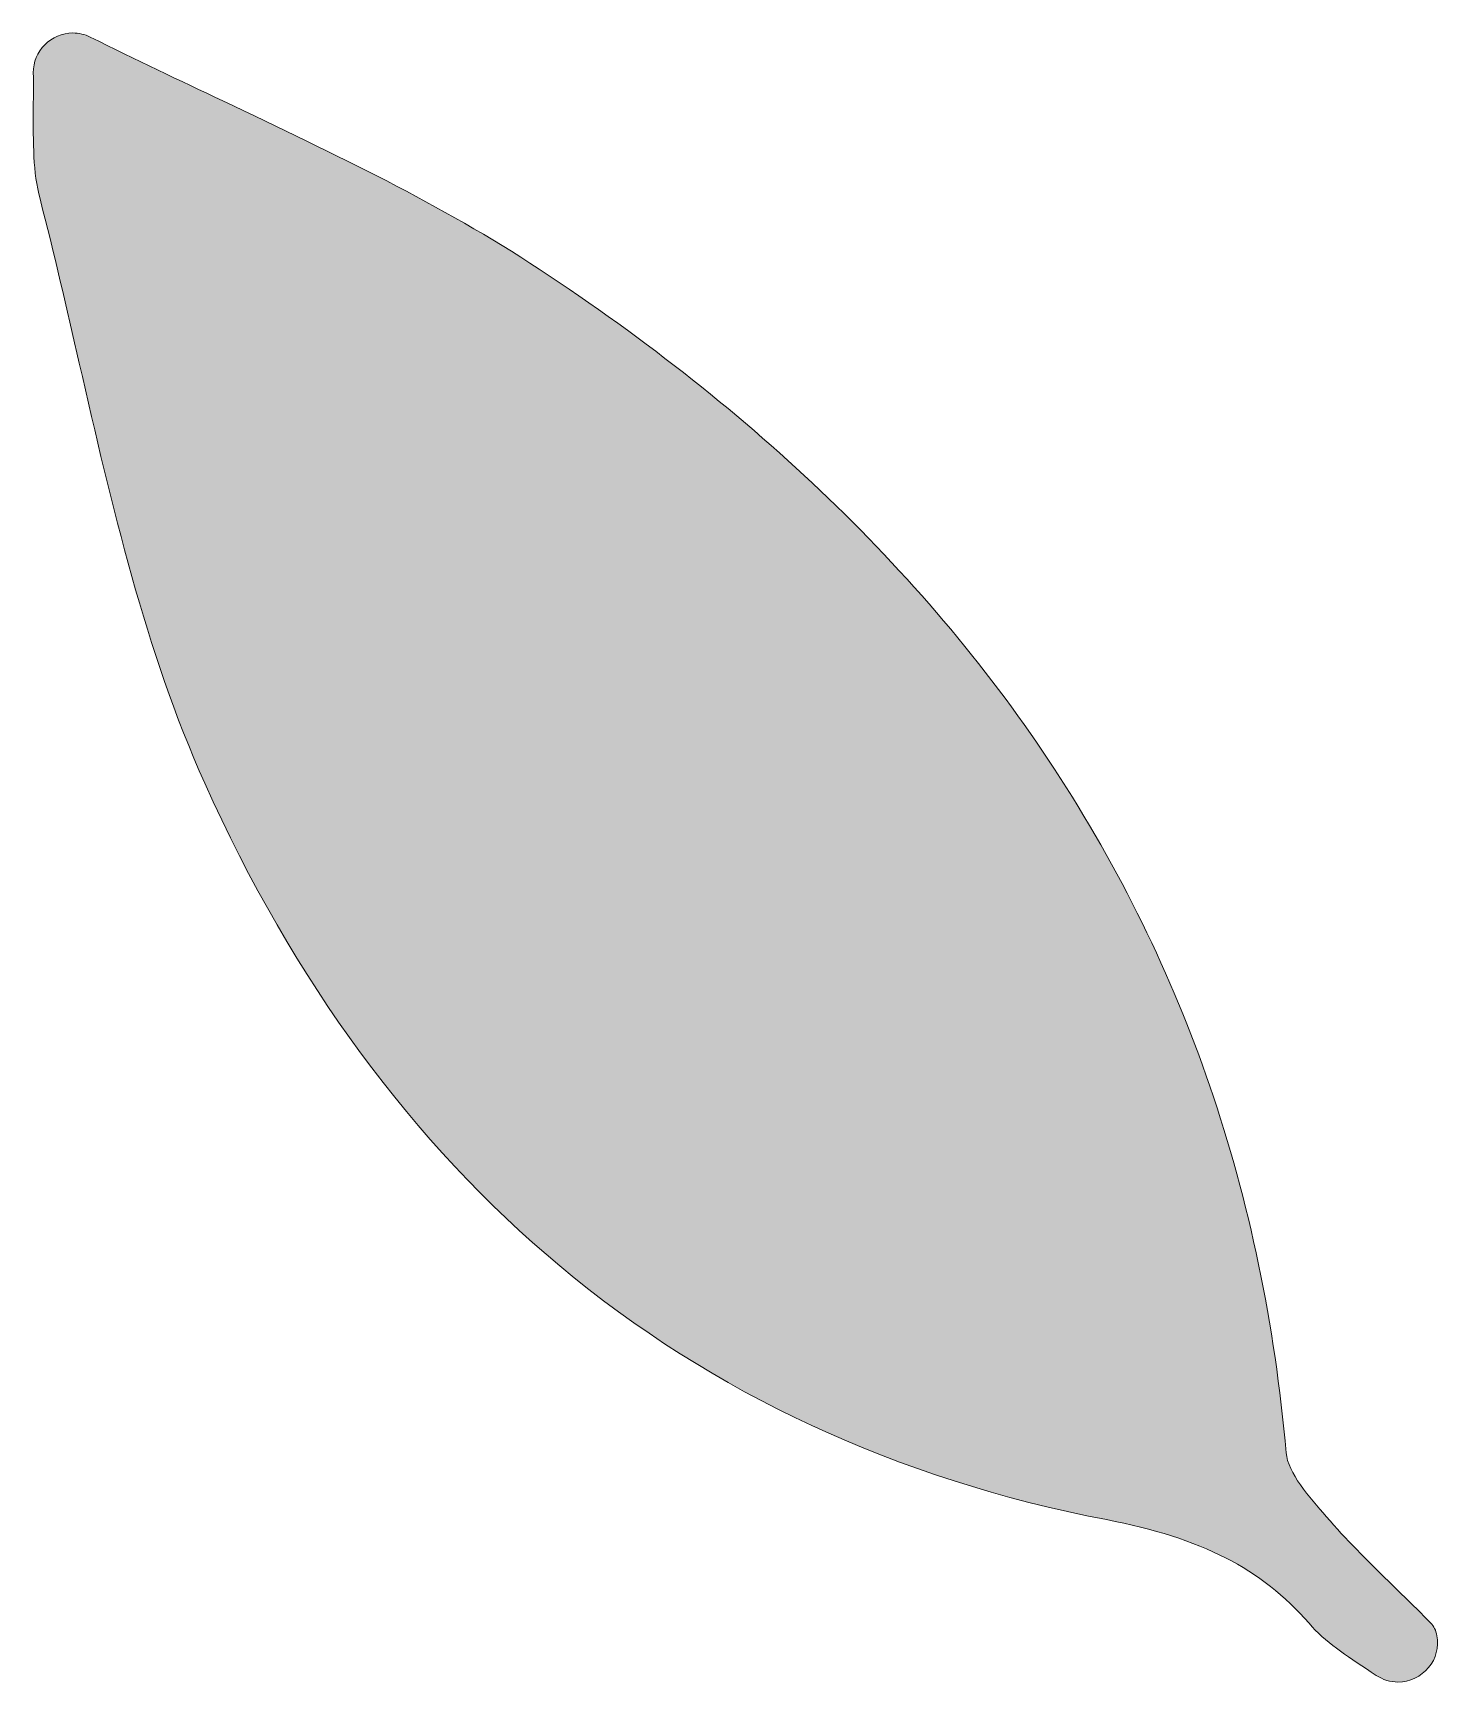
# Model space of a CAD drawing. Header units: inches. Extents: x 792 to 7891, y -1078 to 2748.
# Drawn here: x 5135 to 5949, y -1078 to -122 of the extents above; entities that cross this region are included whole.
import ezdxf

# ---------------------------------------------------------------- set-up
doc = ezdxf.new("R2010")
doc.units = ezdxf.units.IN
doc.header["$MEASUREMENT"] = 0
doc.layers.add('Layer 1', color=7, linetype='Continuous')

msp = doc.modelspace()

# ---------------------------------------------------------------- hatches: boundary and pattern name
at = {"layer": 'Layer 1', "true_color": 0xb2a964}
h = msp.add_hatch(color=43, dxfattribs=at)
h.dxf.hatch_style = 2
edge = h.paths.add_edge_path()
edge.add_spline(control_points=[(5943.08, -1069.28), (5938.73, -1074.51), (5932.09, -1077.63), (5925.32, -1077.63), (5920.87, -1077.63), (5916.52, -1076.31), (5912.74, -1073.82), (5912.74, -1073.82), (5909.73, -1071.83), (5909.73, -1071.83), (5894.91, -1062.06), (5883.21, -1054.35), (5873.78, -1043.61), (5845.77, -1011.69), (5811.76, -994.3), (5756.4, -983.58), (5634.91, -960.07), (5528.37, -910.62), (5439.74, -836.6), (5354.76, -765.62), (5285.58, -671.55), (5234.12, -556.99), (5199.6, -480.14), (5180.2, -395.49), (5161.44, -313.64), (5154.25, -282.29), (5146.83, -249.88), (5138.68, -218.51), (5134.6, -202.82), (5134.68, -186.98), (5134.79, -165.05), (5134.82, -158.88), (5134.85, -152.5), (5134.8, -145.44), (5134.75, -139.29), (5137.09, -133.51), (5141.4, -129.17), (5145.69, -124.85), (5151.62, -122.37), (5157.66, -122.37), (5161.2, -122.37), (5164.61, -123.18), (5167.82, -124.77), (5193.96, -137.75), (5219.71, -149.96), (5244.6, -161.77), (5309.81, -192.7), (5371.4, -221.92), (5427.81, -259.1), (5490.13, -300.19), (5546.46, -344.83), (5595.22, -391.76), (5645.95, -440.59), (5690.07, -493.41), (5726.33, -548.76), (5763.91, -606.12), (5794.19, -667.92), (5816.33, -732.44), (5839.19, -799.02), (5854.06, -870.47), (5860.52, -944.81), (5861.54, -956.44), (5873.87, -970.53), (5883.79, -981.84), (5883.79, -981.84), (5885.96, -984.33), (5885.96, -984.33), (5897.21, -997.23), (5909.88, -1009.56), (5922.12, -1021.48), (5929.43, -1028.59), (5936.98, -1035.94), (5944.24, -1043.41), (5946.11, -1045.34), (5947.3, -1047.75), (5947.86, -1050.79), (5949.09, -1057.41), (5947.35, -1064.15), (5943.08, -1069.28)], knot_values=[0, 0, 0, 0, 1, 1, 1, 2, 2, 2, 3, 3, 3, 4, 4, 4, 5, 5, 5, 6, 6, 6, 7, 7, 7, 8, 8, 8, 9, 9, 9, 10, 10, 10, 11, 11, 11, 12, 12, 12, 13, 13, 13, 14, 14, 14, 15, 15, 15, 16, 16, 16, 17, 17, 17, 18, 18, 18, 19, 19, 19, 20, 20, 20, 21, 21, 21, 22, 22, 22, 23, 23, 23, 24, 24, 24, 25, 25, 25, 26, 26, 26, 26], degree=3, periodic=1)

# ---------------------------------------------------------------- linework, layer by layer
at = {"layer": 'Layer 1', "lineweight": 0}
msp.add_open_spline([(5943.08, -1069.28), (5938.73, -1074.51), (5932.09, -1077.63), (5925.32, -1077.63), (5920.87, -1077.63), (5916.52, -1076.31), (5912.74, -1073.82), (5912.74, -1073.82), (5909.73, -1071.83), (5909.73, -1071.83), (5894.91, -1062.06), (5883.21, -1054.35), (5873.78, -1043.61), (5845.77, -1011.69), (5811.76, -994.3), (5756.4, -983.58), (5634.91, -960.07), (5528.37, -910.62), (5439.74, -836.6), (5354.76, -765.62), (5285.58, -671.55), (5234.12, -556.99), (5199.6, -480.14), (5180.2, -395.49), (5161.44, -313.64), (5154.25, -282.29), (5146.83, -249.88), (5138.68, -218.51), (5134.6, -202.82), (5134.68, -186.98), (5134.79, -165.05), (5134.82, -158.88), (5134.85, -152.5), (5134.8, -145.44), (5134.75, -139.29), (5137.09, -133.51), (5141.4, -129.17), (5145.69, -124.85), (5151.62, -122.37), (5157.66, -122.37), (5161.2, -122.37), (5164.61, -123.18), (5167.82, -124.77), (5193.96, -137.75), (5219.71, -149.96), (5244.6, -161.77), (5309.81, -192.7), (5371.4, -221.92), (5427.81, -259.1), (5490.13, -300.19), (5546.46, -344.83), (5595.22, -391.76), (5645.95, -440.59), (5690.07, -493.41), (5726.33, -548.76), (5763.91, -606.12), (5794.19, -667.92), (5816.33, -732.44), (5839.19, -799.02), (5854.06, -870.47), (5860.52, -944.81), (5861.54, -956.44), (5873.87, -970.53), (5883.79, -981.84), (5883.79, -981.84), (5885.96, -984.33), (5885.96, -984.33), (5897.21, -997.23), (5909.88, -1009.56), (5922.12, -1021.48), (5929.43, -1028.59), (5936.98, -1035.94), (5944.24, -1043.41), (5946.11, -1045.34), (5947.3, -1047.75), (5947.86, -1050.79), (5949.09, -1057.41), (5947.35, -1064.15), (5943.08, -1069.28)], degree=3, knots=[0, 0, 0, 0, 1, 1, 1, 2, 2, 2, 3, 3, 3, 4, 4, 4, 5, 5, 5, 6, 6, 6, 7, 7, 7, 8, 8, 8, 9, 9, 9, 10, 10, 10, 11, 11, 11, 12, 12, 12, 13, 13, 13, 14, 14, 14, 15, 15, 15, 16, 16, 16, 17, 17, 17, 18, 18, 18, 19, 19, 19, 20, 20, 20, 21, 21, 21, 22, 22, 22, 23, 23, 23, 24, 24, 24, 25, 25, 25, 26, 26, 26, 26], dxfattribs=at)

doc.saveas('drawing.dxf')
